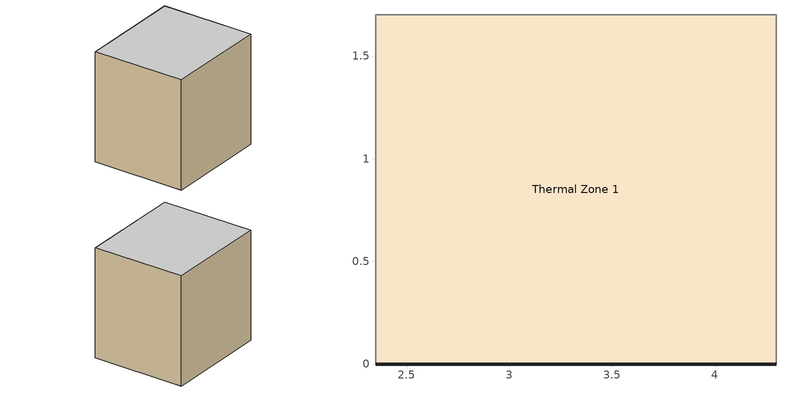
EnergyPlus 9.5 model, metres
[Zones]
Thermal Zone 1
 floor adiabatic (Lamina): 4.3,1.7 4.3,0 2.35,0 2.35,1.7 z0
 wall outside (EPS): 2.35,0 4.3,0 z0:2
 wall adiabatic (Lamina): 4.3,0 4.3,1.7 2.35,1.7 2.35,0 z0:2
 ceiling adiabatic (Lamina): 4.3,0 4.3,1.7 2.35,1.7 2.35,0 z2
[Building]
Building 1: Minimum Number of Warmup Days=20
[Site:Location]
Temixco: Latitude {deg}=18.85; Longitude {deg}=-99.14; Time Zone {hr}=-6; Elevation {m}=1280
[Material]
EPS: Roughness=Smooth; Thickness {m}=0.11; Conductivity {W/m-K}=0.035; Density {kg/m3}=25; Specific Heat {J/kg-K}=1400; Thermal Absorptance=0.000001; Solar Absorptance=0.3; Visible Absorptance=0.3
[Material:NoMass]
Lamina: Roughness=Smooth; Thermal Resistance {m2-K/W}=0.001; Thermal Absorptance=1e-07; Solar Absorptance=0.7; Visible Absorptance=0.7
[Construction]
Lamina: Lamina
EPS: EPS
[Zone]
Thermal Zone 1
